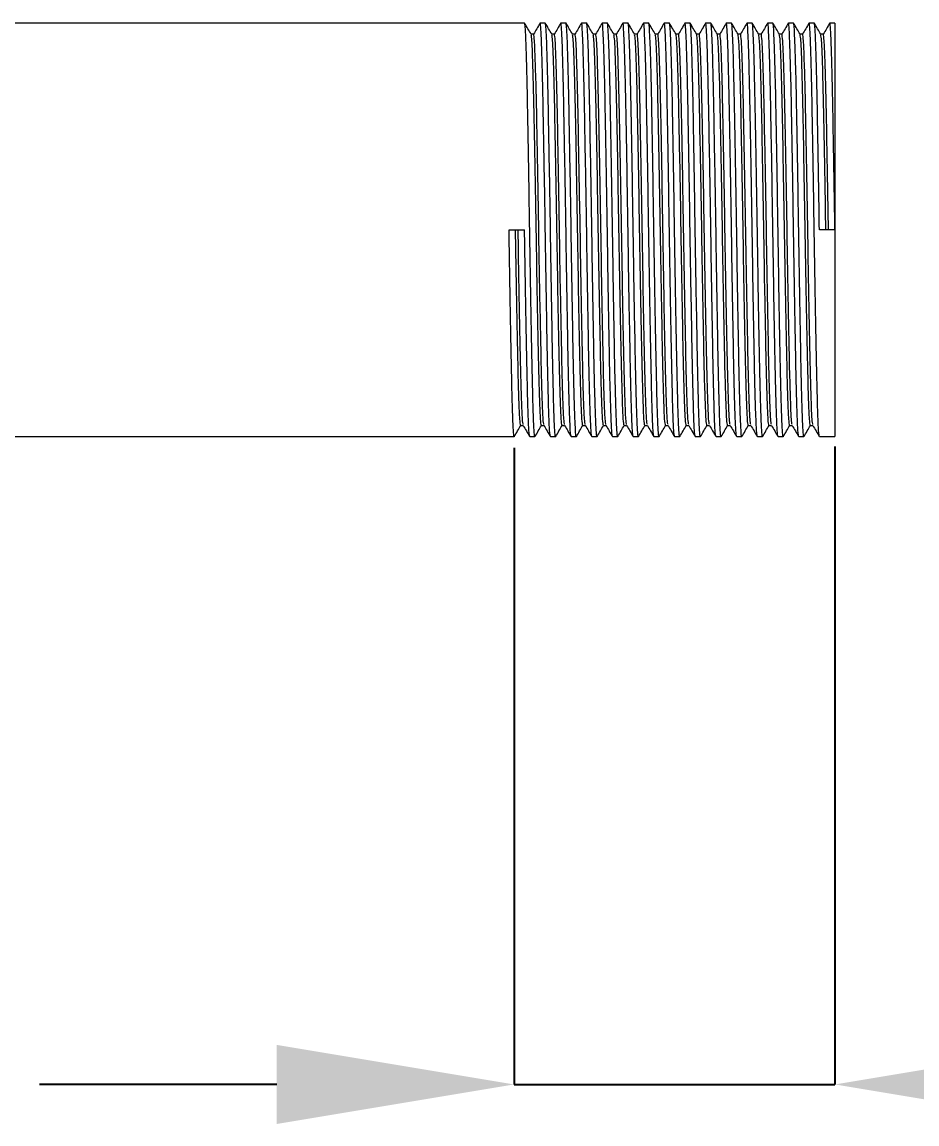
# Model space of a CAD drawing. Header units: millimetres. Extents: x 6878 to 9473, y 4568 to 6402.
# Drawn here: x 9075.4 to 9160.2, y 5552.6 to 5657.1 of the extents above; entities that cross this region are included whole.
import ezdxf

# ---------------------------------------------------------------- set-up
doc = ezdxf.new("R2010")
doc.units = ezdxf.units.MM
doc.header["$LTSCALE"] = 10
doc.styles.add('SLDTEXTSTYLE0', font='TXT', dxfattribs={"width": 0.75})
doc.dimstyles.new('SLDDIMSTYLE16', dxfattribs={"dimscale": 15, "dimtxt": 2.116667, "dimasz": 1.5, "dimexe": 0, "dimexo": 0.0625, "dimgap": 0.529167, "dimtad": 1, "dimdec": 0, "dimrnd": 1e-09, "dimzin": 12, "dimdsep": 46, "dimtxsty": 'SLDTEXTSTYLE0', "dimcen": 0.09, "dimadec": 0, "dimazin": 3, "dimtfac": 1, "dimtdec": 0, "dimtmove": 0, "dimatfit": 0, "dimfxl": 1, "dimfrac": 2, "dimtolj": 1, "dimtzin": 12, "dimarcsym": 0})

# ---------------------------------------------------------------- blocks, each defined once
blk = doc.blocks.new('*D24')
at = {"color": 0, "lineweight": -2, "transparency": 16777216}
for p, q in [((9122.06, 5616.72), (9122.06, 5556.34)), ((9152.47, 5616.85), (9152.47, 5556.34)), ((9099.56, 5556.34), (9077.06, 5556.34)), ((9122.06, 5556.34), (9152.47, 5556.34)), ((9174.97, 5556.34), (9249.07, 5556.34))]:
    blk.add_line(p, q, dxfattribs=at)
at = {"color": 0, "transparency": 16777216}
for points in [[(9099.56, 5560.09), (9099.56, 5552.59), (9122.06, 5556.34)], [(9174.97, 5560.09), (9174.97, 5552.59), (9152.47, 5556.34)]]:
    blk.add_solid(points, dxfattribs=at)
at = {"layer": 'Defpoints', "color": 0, "transparency": 16777216}
for p in [(9152.47, 5617.78), (9122.06, 5617.66), (9122.06, 5556.34)]:
    blk.add_point(p, dxfattribs=at)
at = {"color": 0, "transparency": 16777216, "insert": (9223.27, 5580.15), "char_height": 31.75, "attachment_point": 5, "style": 'SLDTEXTSTYLE0'}
blk.add_mtext('\\A1;30', dxfattribs=at)

msp = doc.modelspace()

# ---------------------------------------------------------------- linework, layer by layer
at = {"lineweight": 0}
for p, q in [((9123.05, 5657.01), (7155.24, 5657.01)), ((9125.02, 5657.01), (9124.53, 5657.01)), ((9126.98, 5657.01), (9126.49, 5657.01)), ((9128.94, 5657.01), (9128.45, 5657.01)), ((9130.9, 5657.01), (9130.41, 5657.01)), ((9132.86, 5657.01), (9132.37, 5657.01)), ((9134.82, 5657.01), (9134.33, 5657.01)), ((9136.78, 5657.01), (9136.29, 5657.01)), ((9138.74, 5657.01), (9138.25, 5657.01)), ((9140.71, 5657.01), (9140.22, 5657.01)), ((9142.67, 5657.01), (9142.18, 5657.01)), ((9144.63, 5657.01), (9144.14, 5657.01)), ((9146.59, 5657.01), (9146.1, 5657.01)), ((9148.55, 5657.01), (9148.06, 5657.01)), ((9150.51, 5657.01), (9150.02, 5657.01)), ((9152.47, 5657.01), (9151.98, 5657.01)), ((9152.47, 5657.01), (9152.47, 5637.4)), ((9123.91, 5655.95), (9123.67, 5655.95)), ((9125.87, 5655.95), (9125.63, 5655.95)), ((9127.83, 5655.95), (9127.59, 5655.95)), ((9129.8, 5655.95), (9129.56, 5655.95)), ((9131.76, 5655.95), (9131.52, 5655.95)), ((9133.72, 5655.95), (9133.48, 5655.95)), ((9135.68, 5655.95), (9135.44, 5655.95)), ((9137.64, 5655.95), (9137.4, 5655.95)), ((9139.6, 5655.95), (9139.36, 5655.95)), ((9141.56, 5655.95), (9141.32, 5655.95)), ((9143.52, 5655.95), (9143.28, 5655.95)), ((9145.49, 5655.95), (9145.25, 5655.95)), ((9147.45, 5655.95), (9147.21, 5655.95)), ((9149.41, 5655.95), (9149.17, 5655.95)), ((9151.37, 5655.95), (9151.13, 5655.95)), ((9121.58, 5637.4), (9123.05, 5637.4)), ((9152.47, 5637.4), (9151, 5637.4)), ((9152.47, 5637.4), (9152.47, 5617.78)), ((9122.69, 5618.84), (9122.93, 5618.84)), ((9124.65, 5618.84), (9124.89, 5618.84)), ((9126.61, 5618.84), (9126.85, 5618.84)), ((9128.57, 5618.84), (9128.81, 5618.84)), ((9130.53, 5618.84), (9130.77, 5618.84)), ((9132.49, 5618.84), (9132.73, 5618.84)), ((9134.45, 5618.84), (9134.69, 5618.84)), ((9136.42, 5618.84), (9136.66, 5618.84)), ((9138.38, 5618.84), (9138.62, 5618.84)), ((9140.34, 5618.84), (9140.58, 5618.84)), ((9142.3, 5618.84), (9142.54, 5618.84)), ((9144.26, 5618.84), (9144.5, 5618.84)), ((9146.22, 5618.84), (9146.46, 5618.84)), ((9148.18, 5618.84), (9148.42, 5618.84)), ((9150.14, 5618.84), (9150.38, 5618.84)), ((7154.26, 5617.78), (9122.07, 5617.78)), ((9123.54, 5617.78), (9124.03, 5617.78)), ((9125.51, 5617.78), (9126, 5617.78)), ((9127.47, 5617.78), (9127.96, 5617.78)), ((9129.43, 5617.78), (9129.92, 5617.78)), ((9131.39, 5617.78), (9131.88, 5617.78)), ((9133.35, 5617.78), (9133.84, 5617.78)), ((9135.31, 5617.78), (9135.8, 5617.78)), ((9137.27, 5617.78), (9137.76, 5617.78)), ((9139.23, 5617.78), (9139.72, 5617.78)), ((9141.2, 5617.78), (9141.69, 5617.78)), ((9143.16, 5617.78), (9143.65, 5617.78)), ((9145.12, 5617.78), (9145.61, 5617.78)), ((9147.08, 5617.78), (9147.57, 5617.78)), ((9149.04, 5617.78), (9149.53, 5617.78)), ((9151, 5617.78), (9152.47, 5617.78))]:
    msp.add_line(p, q, dxfattribs=at)
for points, knots in [([(9124.04, 5617.84), (9124.04, 5617.82), (9124.02, 5617.66), (9123.97, 5618.08), (9123.91, 5619.15), (9123.85, 5620.98), (9123.79, 5623.44), (9123.73, 5626.43), (9123.67, 5629.84), (9123.6, 5633.55), (9123.54, 5637.4), (9123.48, 5641.24), (9123.42, 5644.95), (9123.36, 5648.36), (9123.3, 5651.35), (9123.24, 5653.81), (9123.18, 5655.62), (9123.12, 5656.79), (9123.08, 5656.93), (9123.05, 5657.01)], [0, 0, 0, 0, 0.008947, 0.071198, 0.132561, 0.194668, 0.257017, 0.318484, 0.380399, 0.442797, 0.504473, 0.56615, 0.628547, 0.690462, 0.75193, 0.814279, 0.876385, 0.937748, 1, 1, 1, 1]), ([(9123.68, 5655.94), (9123.57, 5656.11), (9123.37, 5656.47), (9123.17, 5656.82), (9123.06, 5657)], [0, 0, 0, 0, 0.499996, 1, 1, 1, 1]), ([(9124.52, 5657), (9124.41, 5656.82), (9124.21, 5656.47), (9124.01, 5656.12), (9123.91, 5655.95)], [0, 0, 0, 0, 0.503949, 1, 1, 1, 1]), ([(9125.5, 5617.84), (9125.48, 5617.9), (9125.44, 5618.05), (9125.38, 5619.17), (9125.32, 5620.98), (9125.26, 5623.44), (9125.2, 5626.43), (9125.14, 5629.84), (9125.08, 5633.55), (9125.02, 5637.4), (9124.96, 5641.24), (9124.89, 5644.95), (9124.83, 5648.36), (9124.77, 5651.35), (9124.71, 5653.81), (9124.65, 5655.64), (9124.59, 5656.71), (9124.54, 5657.13), (9124.52, 5656.97), (9124.52, 5656.95)], [0, 0, 0, 0, 0.053786, 0.115703, 0.178371, 0.241282, 0.303305, 0.365779, 0.428739, 0.490973, 0.553206, 0.616167, 0.678641, 0.740663, 0.803574, 0.866242, 0.928159, 0.990973, 1, 1, 1, 1]), ([(9126, 5617.84), (9126, 5617.82), (9125.98, 5617.66), (9125.93, 5618.08), (9125.87, 5619.15), (9125.81, 5620.98), (9125.75, 5623.44), (9125.69, 5626.43), (9125.63, 5629.84), (9125.57, 5633.55), (9125.51, 5637.4), (9125.45, 5641.24), (9125.38, 5644.95), (9125.32, 5648.36), (9125.26, 5651.35), (9125.2, 5653.81), (9125.14, 5655.62), (9125.08, 5656.79), (9125.04, 5656.93), (9125.02, 5657.01)], [0, 0, 0, 0, 0.008947, 0.071198, 0.132561, 0.194668, 0.257017, 0.318484, 0.380399, 0.442796, 0.504473, 0.56615, 0.628547, 0.690462, 0.75193, 0.814279, 0.876385, 0.937748, 1, 1, 1, 1]), ([(9125.64, 5655.94), (9125.54, 5656.11), (9125.33, 5656.47), (9125.13, 5656.82), (9125.02, 5657)], [0, 0, 0, 0, 0.499996, 1, 1, 1, 1]), ([(9126.48, 5657), (9126.38, 5656.82), (9126.17, 5656.47), (9125.97, 5656.12), (9125.87, 5655.95)], [0, 0, 0, 0, 0.503949, 1, 1, 1, 1]), ([(9127.47, 5617.78), (9127.45, 5617.86), (9127.4, 5618), (9127.35, 5619.17), (9127.28, 5620.98), (9127.22, 5623.44), (9127.16, 5626.43), (9127.1, 5629.84), (9127.04, 5633.55), (9126.98, 5637.4), (9126.92, 5641.24), (9126.85, 5644.95), (9126.79, 5648.36), (9126.73, 5651.35), (9126.67, 5653.81), (9126.61, 5655.64), (9126.55, 5656.71), (9126.5, 5657.13), (9126.48, 5656.97), (9126.48, 5656.95)], [0, 0, 0, 0, 0.062252, 0.123614, 0.185721, 0.24807, 0.309538, 0.371453, 0.43385, 0.495527, 0.557203, 0.619601, 0.681516, 0.742983, 0.805332, 0.867439, 0.928802, 0.991053, 1, 1, 1, 1]), ([(9127.97, 5617.84), (9127.96, 5617.82), (9127.94, 5617.66), (9127.89, 5618.08), (9127.84, 5619.15), (9127.77, 5620.98), (9127.71, 5623.44), (9127.65, 5626.43), (9127.59, 5629.84), (9127.53, 5633.55), (9127.47, 5637.4), (9127.41, 5641.24), (9127.34, 5644.95), (9127.28, 5648.36), (9127.22, 5651.35), (9127.16, 5653.81), (9127.1, 5655.62), (9127.04, 5656.79), (9127, 5656.93), (9126.98, 5657.01)], [0, 0, 0, 0, 0.008947, 0.071198, 0.132561, 0.194668, 0.257017, 0.318484, 0.380399, 0.442797, 0.504473, 0.56615, 0.628547, 0.690462, 0.75193, 0.814279, 0.876385, 0.937748, 1, 1, 1, 1]), ([(9127.6, 5655.94), (9127.5, 5656.11), (9127.29, 5656.47), (9127.09, 5656.82), (9126.99, 5657)], [0, 0, 0, 0, 0.500044, 1, 1, 1, 1]), ([(9128.44, 5657), (9128.34, 5656.82), (9128.13, 5656.47), (9127.93, 5656.12), (9127.83, 5655.95)], [0, 0, 0, 0, 0.503853, 1, 1, 1, 1]), ([(9129.42, 5617.84), (9129.4, 5617.9), (9129.36, 5618.05), (9129.31, 5619.17), (9129.24, 5620.98), (9129.18, 5623.44), (9129.12, 5626.43), (9129.06, 5629.84), (9129, 5633.55), (9128.94, 5637.4), (9128.88, 5641.24), (9128.81, 5644.95), (9128.75, 5648.36), (9128.69, 5651.35), (9128.63, 5653.81), (9128.57, 5655.64), (9128.51, 5656.71), (9128.47, 5657.13), (9128.44, 5656.97), (9128.44, 5656.95)], [0, 0, 0, 0, 0.053786, 0.115703, 0.178371, 0.241282, 0.303305, 0.365779, 0.428739, 0.490973, 0.553206, 0.616167, 0.678641, 0.740663, 0.803575, 0.866242, 0.928159, 0.990973, 1, 1, 1, 1]), ([(9129.93, 5617.84), (9129.92, 5617.82), (9129.9, 5617.66), (9129.86, 5618.08), (9129.8, 5619.15), (9129.74, 5620.98), (9129.67, 5623.44), (9129.61, 5626.43), (9129.55, 5629.84), (9129.49, 5633.55), (9129.43, 5637.4), (9129.37, 5641.24), (9129.3, 5644.95), (9129.24, 5648.36), (9129.18, 5651.35), (9129.12, 5653.81), (9129.06, 5655.62), (9129, 5656.79), (9128.96, 5656.93), (9128.94, 5657.01)], [0, 0, 0, 0, 0.008947, 0.071198, 0.132561, 0.194668, 0.257017, 0.318484, 0.380399, 0.442796, 0.504473, 0.56615, 0.628547, 0.690462, 0.75193, 0.814279, 0.876385, 0.937748, 1, 1, 1, 1]), ([(9129.56, 5655.94), (9129.46, 5656.11), (9129.25, 5656.47), (9129.05, 5656.82), (9128.95, 5657)], [0, 0, 0, 0, 0.499996, 1, 1, 1, 1]), ([(9130.4, 5657), (9130.3, 5656.82), (9130.09, 5656.47), (9129.89, 5656.12), (9129.79, 5655.95)], [0, 0, 0, 0, 0.503949, 1, 1, 1, 1]), ([(9131.38, 5617.84), (9131.36, 5617.9), (9131.32, 5618.05), (9131.27, 5619.17), (9131.21, 5620.98), (9131.14, 5623.44), (9131.08, 5626.43), (9131.02, 5629.84), (9130.96, 5633.55), (9130.9, 5637.4), (9130.84, 5641.24), (9130.78, 5644.95), (9130.71, 5648.36), (9130.66, 5651.35), (9130.59, 5653.81), (9130.53, 5655.64), (9130.47, 5656.71), (9130.43, 5657.13), (9130.4, 5656.97), (9130.4, 5656.95)], [0, 0, 0, 0, 0.053786, 0.115703, 0.178371, 0.241282, 0.303305, 0.365779, 0.428739, 0.490973, 0.553206, 0.616167, 0.678641, 0.740663, 0.803574, 0.866242, 0.928159, 0.990973, 1, 1, 1, 1]), ([(9131.89, 5617.84), (9131.89, 5617.82), (9131.86, 5617.66), (9131.82, 5618.08), (9131.76, 5619.15), (9131.7, 5620.98), (9131.63, 5623.44), (9131.57, 5626.43), (9131.51, 5629.84), (9131.45, 5633.55), (9131.39, 5637.4), (9131.33, 5641.24), (9131.27, 5644.95), (9131.2, 5648.36), (9131.15, 5651.35), (9131.08, 5653.81), (9131.02, 5655.62), (9130.96, 5656.79), (9130.92, 5656.93), (9130.9, 5657.01)], [0, 0, 0, 0, 0.008947, 0.071198, 0.132561, 0.194668, 0.257017, 0.318484, 0.380399, 0.442797, 0.504473, 0.56615, 0.628547, 0.690462, 0.75193, 0.814279, 0.876386, 0.937748, 1, 1, 1, 1]), ([(9131.52, 5655.94), (9131.42, 5656.11), (9131.21, 5656.47), (9131.01, 5656.82), (9130.91, 5657)], [0, 0, 0, 0, 0.499948, 1, 1, 1, 1]), ([(9132.36, 5657), (9132.26, 5656.82), (9132.06, 5656.47), (9131.85, 5656.12), (9131.75, 5655.95)], [0, 0, 0, 0, 0.503901, 1, 1, 1, 1]), ([(9133.34, 5617.84), (9133.32, 5617.9), (9133.29, 5618.05), (9133.23, 5619.17), (9133.17, 5620.98), (9133.1, 5623.44), (9133.05, 5626.43), (9132.98, 5629.84), (9132.92, 5633.55), (9132.86, 5637.4), (9132.8, 5641.24), (9132.74, 5644.95), (9132.68, 5648.36), (9132.62, 5651.35), (9132.55, 5653.81), (9132.49, 5655.64), (9132.43, 5656.71), (9132.39, 5657.13), (9132.36, 5656.97), (9132.36, 5656.95)], [0, 0, 0, 0, 0.053786, 0.115703, 0.178371, 0.241282, 0.303305, 0.365779, 0.428739, 0.490973, 0.553206, 0.616167, 0.678641, 0.740663, 0.803575, 0.866242, 0.928159, 0.990973, 1, 1, 1, 1]), ([(9133.85, 5617.84), (9133.85, 5617.82), (9133.82, 5617.66), (9133.78, 5618.08), (9133.72, 5619.15), (9133.66, 5620.98), (9133.59, 5623.44), (9133.54, 5626.43), (9133.47, 5629.84), (9133.41, 5633.55), (9133.35, 5637.4), (9133.29, 5641.24), (9133.23, 5644.95), (9133.17, 5648.36), (9133.11, 5651.35), (9133.04, 5653.81), (9132.98, 5655.62), (9132.92, 5656.79), (9132.88, 5656.93), (9132.86, 5657.01)], [0, 0, 0, 0, 0.008947, 0.071198, 0.132561, 0.194668, 0.257017, 0.318484, 0.380399, 0.442797, 0.504473, 0.56615, 0.628547, 0.690462, 0.75193, 0.814279, 0.876385, 0.937748, 1, 1, 1, 1]), ([(9133.48, 5655.94), (9133.38, 5656.11), (9133.18, 5656.47), (9132.97, 5656.82), (9132.87, 5657)], [0, 0, 0, 0, 0.499996, 1, 1, 1, 1]), ([(9134.32, 5657), (9134.22, 5656.82), (9134.02, 5656.47), (9133.81, 5656.12), (9133.71, 5655.95)], [0, 0, 0, 0, 0.503853, 1, 1, 1, 1]), ([(9135.31, 5617.78), (9135.29, 5617.86), (9135.25, 5618), (9135.19, 5619.17), (9135.13, 5620.98), (9135.07, 5623.44), (9135.01, 5626.43), (9134.95, 5629.84), (9134.88, 5633.55), (9134.82, 5637.4), (9134.76, 5641.24), (9134.7, 5644.95), (9134.64, 5648.36), (9134.58, 5651.35), (9134.52, 5653.81), (9134.45, 5655.64), (9134.39, 5656.71), (9134.35, 5657.13), (9134.33, 5656.97), (9134.32, 5656.95)], [0, 0, 0, 0, 0.062252, 0.123615, 0.185721, 0.24807, 0.309538, 0.371453, 0.43385, 0.495527, 0.557203, 0.619601, 0.681516, 0.742983, 0.805332, 0.867439, 0.928802, 0.991053, 1, 1, 1, 1]), ([(9135.81, 5617.84), (9135.81, 5617.82), (9135.78, 5617.66), (9135.74, 5618.08), (9135.68, 5619.15), (9135.62, 5620.98), (9135.56, 5623.44), (9135.5, 5626.43), (9135.44, 5629.84), (9135.37, 5633.55), (9135.31, 5637.4), (9135.25, 5641.24), (9135.19, 5644.95), (9135.13, 5648.36), (9135.07, 5651.35), (9135.01, 5653.81), (9134.94, 5655.62), (9134.88, 5656.79), (9134.84, 5656.93), (9134.82, 5657.01)], [0, 0, 0, 0, 0.008947, 0.071198, 0.132561, 0.194668, 0.257017, 0.318484, 0.380399, 0.442796, 0.504473, 0.56615, 0.628547, 0.690462, 0.75193, 0.814279, 0.876385, 0.937748, 1, 1, 1, 1]), ([(9135.44, 5655.94), (9135.34, 5656.11), (9135.14, 5656.47), (9134.93, 5656.82), (9134.83, 5657)], [0, 0, 0, 0, 0.499996, 1, 1, 1, 1]), ([(9136.28, 5657), (9136.18, 5656.82), (9135.98, 5656.47), (9135.78, 5656.12), (9135.68, 5655.95)], [0, 0, 0, 0, 0.503949, 1, 1, 1, 1]), ([(9137.26, 5617.84), (9137.25, 5617.9), (9137.21, 5618.05), (9137.15, 5619.17), (9137.09, 5620.98), (9137.03, 5623.44), (9136.97, 5626.43), (9136.91, 5629.84), (9136.84, 5633.55), (9136.78, 5637.4), (9136.72, 5641.24), (9136.66, 5644.95), (9136.6, 5648.36), (9136.54, 5651.35), (9136.48, 5653.81), (9136.41, 5655.64), (9136.36, 5656.71), (9136.31, 5657.13), (9136.29, 5656.97), (9136.28, 5656.95)], [0, 0, 0, 0, 0.053786, 0.115703, 0.178371, 0.241282, 0.303305, 0.365779, 0.428739, 0.490973, 0.553206, 0.616167, 0.678641, 0.740663, 0.803575, 0.866242, 0.928159, 0.990973, 1, 1, 1, 1]), ([(9137.77, 5617.84), (9137.77, 5617.82), (9137.75, 5617.66), (9137.7, 5618.08), (9137.64, 5619.15), (9137.58, 5620.98), (9137.52, 5623.44), (9137.46, 5626.43), (9137.4, 5629.84), (9137.33, 5633.55), (9137.27, 5637.4), (9137.21, 5641.24), (9137.15, 5644.95), (9137.09, 5648.36), (9137.03, 5651.35), (9136.97, 5653.81), (9136.9, 5655.62), (9136.85, 5656.79), (9136.8, 5656.93), (9136.78, 5657.01)], [0, 0, 0, 0, 0.008947, 0.071198, 0.132561, 0.194668, 0.257017, 0.318484, 0.380399, 0.442797, 0.504473, 0.56615, 0.628547, 0.690462, 0.75193, 0.814278, 0.876385, 0.937748, 1, 1, 1, 1]), ([(9137.41, 5655.94), (9137.3, 5656.11), (9137.1, 5656.47), (9136.89, 5656.82), (9136.79, 5657)], [0, 0, 0, 0, 0.500044, 1, 1, 1, 1]), ([(9138.25, 5657), (9138.14, 5656.82), (9137.94, 5656.47), (9137.74, 5656.12), (9137.64, 5655.95)], [0, 0, 0, 0, 0.503901, 1, 1, 1, 1]), ([(9139.23, 5617.84), (9139.21, 5617.9), (9139.17, 5618.05), (9139.11, 5619.17), (9139.05, 5620.98), (9138.99, 5623.44), (9138.93, 5626.43), (9138.87, 5629.84), (9138.8, 5633.55), (9138.74, 5637.4), (9138.68, 5641.24), (9138.62, 5644.95), (9138.56, 5648.36), (9138.5, 5651.35), (9138.44, 5653.81), (9138.38, 5655.64), (9138.32, 5656.71), (9138.27, 5657.13), (9138.25, 5656.97), (9138.25, 5656.95)], [0, 0, 0, 0, 0.053786, 0.115703, 0.178371, 0.241282, 0.303305, 0.365779, 0.428739, 0.490973, 0.553206, 0.616167, 0.678641, 0.740663, 0.803575, 0.866242, 0.928159, 0.990973, 1, 1, 1, 1]), ([(9139.73, 5617.84), (9139.73, 5617.82), (9139.71, 5617.66), (9139.66, 5618.08), (9139.6, 5619.15), (9139.54, 5620.98), (9139.48, 5623.44), (9139.42, 5626.43), (9139.36, 5629.84), (9139.29, 5633.55), (9139.23, 5637.4), (9139.17, 5641.24), (9139.11, 5644.95), (9139.05, 5648.36), (9138.99, 5651.35), (9138.93, 5653.81), (9138.87, 5655.62), (9138.81, 5656.79), (9138.77, 5656.93), (9138.74, 5657.01)], [0, 0, 0, 0, 0.008947, 0.071198, 0.132561, 0.194668, 0.257017, 0.318484, 0.380399, 0.442797, 0.504473, 0.56615, 0.628547, 0.690462, 0.75193, 0.814279, 0.876385, 0.937748, 1, 1, 1, 1]), ([(9139.37, 5655.94), (9139.26, 5656.11), (9139.06, 5656.47), (9138.86, 5656.82), (9138.75, 5657)], [0, 0, 0, 0, 0.499996, 1, 1, 1, 1]), ([(9140.21, 5657), (9140.1, 5656.82), (9139.9, 5656.47), (9139.7, 5656.12), (9139.6, 5655.95)], [0, 0, 0, 0, 0.503949, 1, 1, 1, 1]), ([(9141.19, 5617.84), (9141.17, 5617.9), (9141.13, 5618.05), (9141.07, 5619.17), (9141.01, 5620.98), (9140.95, 5623.44), (9140.89, 5626.43), (9140.83, 5629.84), (9140.77, 5633.55), (9140.71, 5637.4), (9140.65, 5641.24), (9140.58, 5644.95), (9140.52, 5648.36), (9140.46, 5651.35), (9140.4, 5653.81), (9140.34, 5655.64), (9140.28, 5656.71), (9140.23, 5657.13), (9140.21, 5656.97), (9140.21, 5656.95)], [0, 0, 0, 0, 0.053786, 0.115703, 0.178371, 0.241282, 0.303305, 0.365779, 0.428739, 0.490973, 0.553206, 0.616167, 0.678641, 0.740663, 0.803574, 0.866242, 0.928159, 0.990973, 1, 1, 1, 1]), ([(9141.7, 5617.84), (9141.69, 5617.82), (9141.67, 5617.66), (9141.62, 5618.08), (9141.56, 5619.15), (9141.5, 5620.98), (9141.44, 5623.44), (9141.38, 5626.43), (9141.32, 5629.84), (9141.26, 5633.55), (9141.2, 5637.4), (9141.14, 5641.24), (9141.07, 5644.95), (9141.01, 5648.36), (9140.95, 5651.35), (9140.89, 5653.81), (9140.83, 5655.62), (9140.77, 5656.79), (9140.73, 5656.93), (9140.71, 5657.01)], [0, 0, 0, 0, 0.008947, 0.071198, 0.132561, 0.194668, 0.257017, 0.318484, 0.380399, 0.442796, 0.504473, 0.56615, 0.628547, 0.690462, 0.75193, 0.814279, 0.876386, 0.937748, 1, 1, 1, 1]), ([(9141.33, 5655.94), (9141.23, 5656.11), (9141.02, 5656.47), (9140.82, 5656.82), (9140.71, 5657)], [0, 0, 0, 0, 0.499996, 1, 1, 1, 1]), ([(9142.17, 5657), (9142.07, 5656.82), (9141.86, 5656.47), (9141.66, 5656.12), (9141.56, 5655.95)], [0, 0, 0, 0, 0.503949, 1, 1, 1, 1]), ([(9143.15, 5617.84), (9143.13, 5617.9), (9143.09, 5618.05), (9143.04, 5619.17), (9142.97, 5620.98), (9142.91, 5623.44), (9142.85, 5626.43), (9142.79, 5629.84), (9142.73, 5633.55), (9142.67, 5637.4), (9142.61, 5641.24), (9142.54, 5644.95), (9142.48, 5648.36), (9142.42, 5651.35), (9142.36, 5653.81), (9142.3, 5655.64), (9142.24, 5656.71), (9142.19, 5657.13), (9142.17, 5656.97), (9142.17, 5656.95)], [0, 0, 0, 0, 0.053786, 0.115703, 0.178371, 0.241282, 0.303305, 0.365779, 0.428739, 0.490973, 0.553206, 0.616167, 0.678641, 0.740663, 0.803575, 0.866242, 0.928159, 0.990973, 1, 1, 1, 1]), ([(9143.66, 5617.84), (9143.65, 5617.82), (9143.63, 5617.66), (9143.58, 5618.08), (9143.53, 5619.15), (9143.46, 5620.98), (9143.4, 5623.44), (9143.34, 5626.43), (9143.28, 5629.84), (9143.22, 5633.55), (9143.16, 5637.4), (9143.1, 5641.24), (9143.03, 5644.95), (9142.97, 5648.36), (9142.91, 5651.35), (9142.85, 5653.81), (9142.79, 5655.62), (9142.73, 5656.79), (9142.69, 5656.93), (9142.67, 5657.01)], [0, 0, 0, 0, 0.008947, 0.071198, 0.132561, 0.194668, 0.257017, 0.318484, 0.380399, 0.442797, 0.504473, 0.56615, 0.628547, 0.690462, 0.75193, 0.814279, 0.876385, 0.937748, 1, 1, 1, 1]), ([(9143.29, 5655.94), (9143.19, 5656.11), (9142.98, 5656.47), (9142.78, 5656.82), (9142.68, 5657)], [0, 0, 0, 0, 0.500044, 1, 1, 1, 1]), ([(9144.13, 5657), (9144.03, 5656.82), (9143.82, 5656.47), (9143.62, 5656.12), (9143.52, 5655.95)], [0, 0, 0, 0, 0.503853, 1, 1, 1, 1]), ([(9145.12, 5617.78), (9145.1, 5617.86), (9145.06, 5618), (9145, 5619.17), (9144.93, 5620.98), (9144.87, 5623.44), (9144.81, 5626.43), (9144.75, 5629.84), (9144.69, 5633.55), (9144.63, 5637.4), (9144.57, 5641.24), (9144.5, 5644.95), (9144.44, 5648.36), (9144.38, 5651.35), (9144.32, 5653.81), (9144.26, 5655.64), (9144.2, 5656.71), (9144.16, 5657.13), (9144.13, 5656.97), (9144.13, 5656.95)], [0, 0, 0, 0, 0.062252, 0.123615, 0.185721, 0.24807, 0.309538, 0.371453, 0.43385, 0.495527, 0.557203, 0.619601, 0.681516, 0.742983, 0.805332, 0.867439, 0.928802, 0.991053, 1, 1, 1, 1]), ([(9145.62, 5617.84), (9145.61, 5617.82), (9145.59, 5617.66), (9145.55, 5618.08), (9145.49, 5619.15), (9145.43, 5620.98), (9145.36, 5623.44), (9145.3, 5626.43), (9145.24, 5629.84), (9145.18, 5633.55), (9145.12, 5637.4), (9145.06, 5641.24), (9144.99, 5644.95), (9144.93, 5648.36), (9144.87, 5651.35), (9144.81, 5653.81), (9144.75, 5655.62), (9144.69, 5656.79), (9144.65, 5656.93), (9144.63, 5657.01)], [0, 0, 0, 0, 0.008947, 0.071198, 0.132561, 0.194668, 0.257017, 0.318484, 0.380399, 0.442796, 0.504473, 0.56615, 0.628547, 0.690462, 0.75193, 0.814279, 0.876385, 0.937748, 1, 1, 1, 1]), ([(9145.25, 5655.94), (9145.15, 5656.11), (9144.94, 5656.47), (9144.74, 5656.82), (9144.64, 5657)], [0, 0, 0, 0, 0.499996, 1, 1, 1, 1]), ([(9146.09, 5657), (9145.99, 5656.82), (9145.78, 5656.47), (9145.58, 5656.12), (9145.48, 5655.95)], [0, 0, 0, 0, 0.503949, 1, 1, 1, 1]), ([(9147.07, 5617.84), (9147.05, 5617.9), (9147.01, 5618.05), (9146.96, 5619.17), (9146.9, 5620.98), (9146.83, 5623.44), (9146.77, 5626.43), (9146.71, 5629.84), (9146.65, 5633.55), (9146.59, 5637.4), (9146.53, 5641.24), (9146.47, 5644.95), (9146.4, 5648.36), (9146.35, 5651.35), (9146.28, 5653.81), (9146.22, 5655.64), (9146.16, 5656.71), (9146.12, 5657.13), (9146.09, 5656.97), (9146.09, 5656.95)], [0, 0, 0, 0, 0.053786, 0.115703, 0.178371, 0.241282, 0.303305, 0.365779, 0.428739, 0.490973, 0.553206, 0.616167, 0.678641, 0.740663, 0.803575, 0.866242, 0.928159, 0.990973, 1, 1, 1, 1]), ([(9147.58, 5617.84), (9147.58, 5617.82), (9147.55, 5617.66), (9147.51, 5618.08), (9147.45, 5619.15), (9147.39, 5620.98), (9147.32, 5623.44), (9147.26, 5626.43), (9147.2, 5629.84), (9147.14, 5633.55), (9147.08, 5637.4), (9147.02, 5641.24), (9146.96, 5644.95), (9146.9, 5648.36), (9146.84, 5651.35), (9146.77, 5653.81), (9146.71, 5655.62), (9146.65, 5656.79), (9146.61, 5656.93), (9146.59, 5657.01)], [0, 0, 0, 0, 0.008947, 0.071198, 0.132561, 0.194668, 0.257017, 0.318484, 0.380399, 0.442797, 0.504473, 0.56615, 0.628547, 0.690462, 0.75193, 0.814278, 0.876385, 0.937748, 1, 1, 1, 1]), ([(9147.21, 5655.94), (9147.11, 5656.11), (9146.91, 5656.47), (9146.7, 5656.82), (9146.6, 5657)], [0, 0, 0, 0, 0.499948, 1, 1, 1, 1]), ([(9148.05, 5657), (9147.95, 5656.82), (9147.75, 5656.47), (9147.54, 5656.12), (9147.44, 5655.95)], [0, 0, 0, 0, 0.503901, 1, 1, 1, 1]), ([(9149.03, 5617.84), (9149.01, 5617.9), (9148.98, 5618.05), (9148.92, 5619.17), (9148.86, 5620.98), (9148.79, 5623.44), (9148.74, 5626.43), (9148.67, 5629.84), (9148.61, 5633.55), (9148.55, 5637.4), (9148.49, 5641.24), (9148.43, 5644.95), (9148.37, 5648.36), (9148.31, 5651.35), (9148.24, 5653.81), (9148.18, 5655.64), (9148.12, 5656.71), (9148.08, 5657.13), (9148.05, 5656.97), (9148.05, 5656.95)], [0, 0, 0, 0, 0.053786, 0.115703, 0.178371, 0.241282, 0.303305, 0.365779, 0.428739, 0.490973, 0.553206, 0.616167, 0.678641, 0.740663, 0.803575, 0.866242, 0.928159, 0.990973, 1, 1, 1, 1]), ([(9149.54, 5617.84), (9149.54, 5617.82), (9149.51, 5617.66), (9149.47, 5618.08), (9149.41, 5619.15), (9149.35, 5620.98), (9149.28, 5623.44), (9149.23, 5626.43), (9149.16, 5629.84), (9149.1, 5633.55), (9149.04, 5637.4), (9148.98, 5641.24), (9148.92, 5644.95), (9148.86, 5648.36), (9148.8, 5651.35), (9148.73, 5653.81), (9148.67, 5655.62), (9148.61, 5656.79), (9148.57, 5656.93), (9148.55, 5657.01)], [0, 0, 0, 0, 0.008947, 0.071198, 0.132561, 0.194668, 0.257017, 0.318484, 0.380399, 0.442797, 0.504473, 0.56615, 0.628547, 0.690462, 0.75193, 0.814279, 0.876385, 0.937748, 1, 1, 1, 1]), ([(9149.17, 5655.94), (9149.07, 5656.11), (9148.87, 5656.47), (9148.66, 5656.82), (9148.56, 5657)], [0, 0, 0, 0, 0.499996, 1, 1, 1, 1]), ([(9150.01, 5657), (9149.91, 5656.82), (9149.71, 5656.47), (9149.5, 5656.12), (9149.4, 5655.95)], [0, 0, 0, 0, 0.503949, 1, 1, 1, 1]), ([(9150.99, 5617.84), (9150.98, 5617.9), (9150.94, 5618.05), (9150.88, 5619.17), (9150.82, 5620.98), (9150.76, 5623.44), (9150.7, 5626.43), (9150.63, 5629.84), (9150.57, 5633.55), (9150.51, 5637.4), (9150.45, 5641.24), (9150.39, 5644.95), (9150.33, 5648.36), (9150.27, 5651.35), (9150.21, 5653.81), (9150.14, 5655.64), (9150.08, 5656.71), (9150.04, 5657.13), (9150.02, 5656.97), (9150.01, 5656.95)], [0, 0, 0, 0, 0.053786, 0.115703, 0.178371, 0.241282, 0.303305, 0.365779, 0.428739, 0.490973, 0.553206, 0.616167, 0.678641, 0.740663, 0.803574, 0.866242, 0.928159, 0.990973, 1, 1, 1, 1]), ([(9151, 5637.4), (9150.98, 5638.67), (9150.94, 5641.24), (9150.88, 5644.95), (9150.82, 5648.36), (9150.76, 5651.35), (9150.7, 5653.81), (9150.63, 5655.62), (9150.57, 5656.79), (9150.53, 5656.93), (9150.51, 5657.01)], [0, 0, 0, 0, 0.124467, 0.250388, 0.375336, 0.499381, 0.625204, 0.750539, 0.874373, 1, 1, 1, 1]), ([(9151.13, 5655.94), (9151.03, 5656.11), (9150.83, 5656.47), (9150.62, 5656.82), (9150.52, 5657)], [0, 0, 0, 0, 0.499996, 1, 1, 1, 1]), ([(9151.97, 5657), (9151.87, 5656.82), (9151.67, 5656.47), (9151.47, 5656.12), (9151.37, 5655.95)], [0, 0, 0, 0, 0.503949, 1, 1, 1, 1]), ([(9152.47, 5637.4), (9152.45, 5638.67), (9152.41, 5641.24), (9152.35, 5644.95), (9152.29, 5648.36), (9152.23, 5651.35), (9152.17, 5653.81), (9152.1, 5655.64), (9152.05, 5656.71), (9152, 5657.13), (9151.98, 5656.97), (9151.97, 5656.95)], [0, 0, 0, 0, 0.12226, 0.245947, 0.368679, 0.490525, 0.614116, 0.737229, 0.858866, 0.982265, 1, 1, 1, 1]), ([(9124.65, 5618.84), (9124.62, 5618.97), (9124.57, 5619.21), (9124.49, 5621.16), (9124.4, 5624.12), (9124.32, 5628.02), (9124.24, 5632.53), (9124.16, 5637.4), (9124.08, 5642.26), (9123.99, 5646.77), (9123.91, 5650.67), (9123.83, 5653.62), (9123.75, 5655.52), (9123.7, 5655.76), (9123.68, 5655.88)], [0, 0, 0, 0, 0.084329, 0.167991, 0.252669, 0.336169, 0.42073, 0.504714, 0.588698, 0.673259, 0.756759, 0.841436, 0.925098, 1, 1, 1, 1]), ([(9124.88, 5618.92), (9124.86, 5619.03), (9124.81, 5619.27), (9124.73, 5621.17), (9124.65, 5624.12), (9124.57, 5628.02), (9124.48, 5632.53), (9124.4, 5637.4), (9124.32, 5642.26), (9124.24, 5646.77), (9124.16, 5650.67), (9124.07, 5653.63), (9123.99, 5655.58), (9123.94, 5655.82), (9123.91, 5655.95)], [0, 0, 0, 0, 0.074902, 0.158564, 0.243241, 0.326741, 0.411302, 0.495286, 0.57927, 0.663831, 0.747331, 0.832009, 0.915671, 1, 1, 1, 1]), ([(9126.61, 5618.84), (9126.58, 5618.97), (9126.53, 5619.21), (9126.45, 5621.16), (9126.36, 5624.12), (9126.28, 5628.02), (9126.2, 5632.53), (9126.12, 5637.4), (9126.04, 5642.26), (9125.95, 5646.77), (9125.88, 5650.67), (9125.79, 5653.62), (9125.71, 5655.52), (9125.66, 5655.76), (9125.64, 5655.88)], [0, 0, 0, 0, 0.084329, 0.167991, 0.252669, 0.336169, 0.42073, 0.504714, 0.588698, 0.673259, 0.756759, 0.841436, 0.925098, 1, 1, 1, 1]), ([(9126.84, 5618.92), (9126.82, 5619.03), (9126.77, 5619.27), (9126.69, 5621.17), (9126.61, 5624.12), (9126.53, 5628.02), (9126.44, 5632.53), (9126.36, 5637.4), (9126.28, 5642.26), (9126.2, 5646.77), (9126.12, 5650.67), (9126.04, 5653.63), (9125.96, 5655.58), (9125.9, 5655.82), (9125.87, 5655.95)], [0, 0, 0, 0, 0.074902, 0.158564, 0.243241, 0.326741, 0.411302, 0.495286, 0.57927, 0.663831, 0.747332, 0.832009, 0.915671, 1, 1, 1, 1]), ([(9128.57, 5618.84), (9128.54, 5618.97), (9128.49, 5619.21), (9128.41, 5621.16), (9128.32, 5624.12), (9128.24, 5628.02), (9128.16, 5632.53), (9128.08, 5637.4), (9128, 5642.26), (9127.92, 5646.77), (9127.84, 5650.67), (9127.75, 5653.62), (9127.68, 5655.52), (9127.62, 5655.76), (9127.6, 5655.88)], [0, 0, 0, 0, 0.084329, 0.167991, 0.252668, 0.336169, 0.42073, 0.504714, 0.588698, 0.673259, 0.756759, 0.841436, 0.925098, 1, 1, 1, 1]), ([(9128.81, 5618.92), (9128.78, 5619.03), (9128.73, 5619.27), (9128.65, 5621.17), (9128.57, 5624.12), (9128.49, 5628.02), (9128.41, 5632.53), (9128.33, 5637.4), (9128.24, 5642.26), (9128.16, 5646.77), (9128.08, 5650.67), (9128, 5653.63), (9127.92, 5655.58), (9127.86, 5655.82), (9127.83, 5655.95)], [0, 0, 0, 0, 0.0749017, 0.1585636, 0.243241, 0.3267414, 0.4113024, 0.4952862, 0.5792701, 0.663831, 0.7473314, 0.8320088, 0.9156707, 1, 1, 1, 1]), ([(9130.53, 5618.84), (9130.5, 5618.97), (9130.45, 5619.21), (9130.37, 5621.16), (9130.28, 5624.12), (9130.21, 5628.02), (9130.12, 5632.53), (9130.04, 5637.4), (9129.96, 5642.26), (9129.88, 5646.77), (9129.8, 5650.67), (9129.71, 5653.62), (9129.64, 5655.52), (9129.58, 5655.76), (9129.56, 5655.88)], [0, 0, 0, 0, 0.084329, 0.167991, 0.252669, 0.336169, 0.42073, 0.504714, 0.588698, 0.673259, 0.756759, 0.841436, 0.925098, 1, 1, 1, 1]), ([(9130.77, 5618.92), (9130.74, 5619.03), (9130.69, 5619.27), (9130.61, 5621.17), (9130.53, 5624.12), (9130.45, 5628.02), (9130.37, 5632.53), (9130.29, 5637.4), (9130.21, 5642.26), (9130.12, 5646.77), (9130.04, 5650.67), (9129.96, 5653.63), (9129.88, 5655.58), (9129.82, 5655.82), (9129.8, 5655.95)], [0, 0, 0, 0, 0.074902, 0.158564, 0.243241, 0.326741, 0.411302, 0.495286, 0.57927, 0.663831, 0.747332, 0.832009, 0.915671, 1, 1, 1, 1]), ([(9132.49, 5618.84), (9132.47, 5618.97), (9132.41, 5619.21), (9132.33, 5621.16), (9132.25, 5624.12), (9132.17, 5628.02), (9132.08, 5632.53), (9132, 5637.4), (9131.92, 5642.26), (9131.84, 5646.77), (9131.76, 5650.67), (9131.67, 5653.62), (9131.6, 5655.52), (9131.55, 5655.76), (9131.52, 5655.88)], [0, 0, 0, 0, 0.0843292, 0.1679912, 0.2526685, 0.3361689, 0.4207299, 0.5047137, 0.5886976, 0.6732586, 0.756759, 0.8414363, 0.9250983, 1, 1, 1, 1]), ([(9132.73, 5618.92), (9132.7, 5619.03), (9132.65, 5619.27), (9132.58, 5621.17), (9132.49, 5624.12), (9132.41, 5628.02), (9132.33, 5632.53), (9132.25, 5637.4), (9132.17, 5642.26), (9132.08, 5646.77), (9132, 5650.67), (9131.92, 5653.63), (9131.84, 5655.58), (9131.78, 5655.82), (9131.76, 5655.95)], [0, 0, 0, 0, 0.074902, 0.158564, 0.243241, 0.326741, 0.411302, 0.495286, 0.57927, 0.663831, 0.747332, 0.832009, 0.915671, 1, 1, 1, 1]), ([(9134.45, 5618.84), (9134.43, 5618.97), (9134.37, 5619.21), (9134.29, 5621.16), (9134.21, 5624.12), (9134.13, 5628.02), (9134.04, 5632.53), (9133.96, 5637.4), (9133.88, 5642.26), (9133.8, 5646.77), (9133.72, 5650.67), (9133.64, 5653.62), (9133.56, 5655.52), (9133.51, 5655.76), (9133.48, 5655.88)], [0, 0, 0, 0, 0.084329, 0.167991, 0.252669, 0.336169, 0.42073, 0.504714, 0.588698, 0.673259, 0.756759, 0.841436, 0.925098, 1, 1, 1, 1]), ([(9134.69, 5618.92), (9134.67, 5619.03), (9134.61, 5619.27), (9134.54, 5621.17), (9134.45, 5624.12), (9134.37, 5628.02), (9134.29, 5632.53), (9134.21, 5637.4), (9134.13, 5642.26), (9134.04, 5646.77), (9133.97, 5650.67), (9133.88, 5653.63), (9133.8, 5655.58), (9133.75, 5655.82), (9133.72, 5655.95)], [0, 0, 0, 0, 0.074902, 0.158564, 0.243241, 0.326741, 0.411302, 0.495286, 0.57927, 0.663831, 0.747331, 0.832009, 0.915671, 1, 1, 1, 1]), ([(9136.42, 5618.84), (9136.39, 5618.97), (9136.33, 5619.21), (9136.25, 5621.16), (9136.17, 5624.12), (9136.09, 5628.02), (9136.01, 5632.53), (9135.92, 5637.4), (9135.84, 5642.26), (9135.76, 5646.77), (9135.68, 5650.67), (9135.6, 5653.62), (9135.52, 5655.52), (9135.47, 5655.76), (9135.44, 5655.88)], [0, 0, 0, 0, 0.084329, 0.167991, 0.252669, 0.336169, 0.42073, 0.504714, 0.588698, 0.673259, 0.756759, 0.841436, 0.925098, 1, 1, 1, 1]), ([(9136.65, 5618.92), (9136.63, 5619.03), (9136.57, 5619.27), (9136.5, 5621.17), (9136.41, 5624.12), (9136.33, 5628.02), (9136.25, 5632.53), (9136.17, 5637.4), (9136.09, 5642.26), (9136.01, 5646.77), (9135.93, 5650.67), (9135.84, 5653.63), (9135.76, 5655.58), (9135.71, 5655.82), (9135.68, 5655.95)], [0, 0, 0, 0, 0.074902, 0.158564, 0.243241, 0.326741, 0.411302, 0.495286, 0.57927, 0.663831, 0.747332, 0.832009, 0.915671, 1, 1, 1, 1]), ([(9138.38, 5618.84), (9138.35, 5618.97), (9138.29, 5619.21), (9138.21, 5621.16), (9138.13, 5624.12), (9138.05, 5628.02), (9137.97, 5632.53), (9137.89, 5637.4), (9137.81, 5642.26), (9137.72, 5646.77), (9137.64, 5650.67), (9137.56, 5653.62), (9137.48, 5655.52), (9137.43, 5655.76), (9137.41, 5655.88)], [0, 0, 0, 0, 0.084329, 0.167991, 0.252668, 0.336169, 0.42073, 0.504714, 0.588698, 0.673259, 0.756759, 0.841436, 0.925098, 1, 1, 1, 1]), ([(9138.61, 5618.92), (9138.59, 5619.03), (9138.54, 5619.27), (9138.46, 5621.17), (9138.37, 5624.12), (9138.3, 5628.02), (9138.21, 5632.53), (9138.13, 5637.4), (9138.05, 5642.26), (9137.97, 5646.77), (9137.89, 5650.67), (9137.8, 5653.63), (9137.72, 5655.58), (9137.67, 5655.82), (9137.64, 5655.95)], [0, 0, 0, 0, 0.074902, 0.158564, 0.243241, 0.326741, 0.411302, 0.495286, 0.57927, 0.663831, 0.747331, 0.832009, 0.915671, 1, 1, 1, 1]), ([(9140.34, 5618.84), (9140.31, 5618.97), (9140.26, 5619.21), (9140.18, 5621.16), (9140.09, 5624.12), (9140.01, 5628.02), (9139.93, 5632.53), (9139.85, 5637.4), (9139.77, 5642.26), (9139.68, 5646.77), (9139.6, 5650.67), (9139.52, 5653.62), (9139.44, 5655.52), (9139.39, 5655.76), (9139.37, 5655.88)], [0, 0, 0, 0, 0.0843292, 0.1679912, 0.2526686, 0.336169, 0.4207299, 0.5047137, 0.5886976, 0.6732586, 0.756759, 0.8414364, 0.9250983, 1, 1, 1, 1]), ([(9140.57, 5618.92), (9140.55, 5619.03), (9140.5, 5619.27), (9140.42, 5621.17), (9140.34, 5624.12), (9140.26, 5628.02), (9140.17, 5632.53), (9140.09, 5637.4), (9140.01, 5642.26), (9139.93, 5646.77), (9139.85, 5650.67), (9139.76, 5653.63), (9139.68, 5655.58), (9139.63, 5655.82), (9139.6, 5655.95)], [0, 0, 0, 0, 0.074902, 0.158564, 0.243241, 0.326741, 0.411302, 0.495286, 0.57927, 0.663831, 0.747332, 0.832009, 0.915671, 1, 1, 1, 1]), ([(9142.3, 5618.84), (9142.27, 5618.97), (9142.22, 5619.21), (9142.14, 5621.16), (9142.05, 5624.12), (9141.97, 5628.02), (9141.89, 5632.53), (9141.81, 5637.4), (9141.73, 5642.26), (9141.64, 5646.77), (9141.57, 5650.67), (9141.48, 5653.62), (9141.4, 5655.52), (9141.35, 5655.76), (9141.33, 5655.88)], [0, 0, 0, 0, 0.0843292, 0.1679912, 0.2526685, 0.3361689, 0.4207299, 0.5047137, 0.5886976, 0.6732586, 0.7567589, 0.8414363, 0.9250983, 1, 1, 1, 1]), ([(9142.54, 5618.92), (9142.51, 5619.03), (9142.46, 5619.27), (9142.38, 5621.17), (9142.3, 5624.12), (9142.22, 5628.02), (9142.13, 5632.53), (9142.05, 5637.4), (9141.97, 5642.26), (9141.89, 5646.77), (9141.81, 5650.67), (9141.73, 5653.63), (9141.65, 5655.58), (9141.59, 5655.82), (9141.56, 5655.95)], [0, 0, 0, 0, 0.074902, 0.158564, 0.243241, 0.326741, 0.411302, 0.495286, 0.57927, 0.663831, 0.747332, 0.832009, 0.915671, 1, 1, 1, 1]), ([(9144.26, 5618.84), (9144.23, 5618.97), (9144.18, 5619.21), (9144.1, 5621.16), (9144.01, 5624.12), (9143.93, 5628.02), (9143.85, 5632.53), (9143.77, 5637.4), (9143.69, 5642.26), (9143.61, 5646.77), (9143.53, 5650.67), (9143.44, 5653.62), (9143.37, 5655.52), (9143.31, 5655.76), (9143.29, 5655.88)], [0, 0, 0, 0, 0.084329, 0.167991, 0.252669, 0.336169, 0.42073, 0.504714, 0.588698, 0.673259, 0.756759, 0.841436, 0.925098, 1, 1, 1, 1]), ([(9144.5, 5618.92), (9144.47, 5619.03), (9144.42, 5619.27), (9144.34, 5621.17), (9144.26, 5624.12), (9144.18, 5628.02), (9144.1, 5632.53), (9144.01, 5637.4), (9143.93, 5642.26), (9143.85, 5646.77), (9143.77, 5650.67), (9143.69, 5653.63), (9143.61, 5655.58), (9143.55, 5655.82), (9143.52, 5655.95)], [0, 0, 0, 0, 0.074902, 0.158564, 0.243241, 0.326741, 0.411302, 0.495286, 0.57927, 0.663831, 0.747331, 0.832009, 0.915671, 1, 1, 1, 1]), ([(9146.22, 5618.84), (9146.19, 5618.97), (9146.14, 5619.21), (9146.06, 5621.16), (9145.97, 5624.12), (9145.9, 5628.02), (9145.81, 5632.53), (9145.73, 5637.4), (9145.65, 5642.26), (9145.57, 5646.77), (9145.49, 5650.67), (9145.4, 5653.62), (9145.33, 5655.52), (9145.27, 5655.76), (9145.25, 5655.88)], [0, 0, 0, 0, 0.084329, 0.167991, 0.252669, 0.336169, 0.42073, 0.504714, 0.588698, 0.673259, 0.756759, 0.841436, 0.925098, 1, 1, 1, 1]), ([(9146.46, 5618.92), (9146.43, 5619.03), (9146.38, 5619.27), (9146.3, 5621.17), (9146.22, 5624.12), (9146.14, 5628.02), (9146.06, 5632.53), (9145.98, 5637.4), (9145.9, 5642.26), (9145.81, 5646.77), (9145.73, 5650.67), (9145.65, 5653.63), (9145.57, 5655.58), (9145.51, 5655.82), (9145.49, 5655.95)], [0, 0, 0, 0, 0.074902, 0.158564, 0.243241, 0.326741, 0.411302, 0.495286, 0.57927, 0.663831, 0.747332, 0.832009, 0.915671, 1, 1, 1, 1]), ([(9148.18, 5618.84), (9148.16, 5618.97), (9148.1, 5619.21), (9148.02, 5621.16), (9147.94, 5624.12), (9147.86, 5628.02), (9147.77, 5632.53), (9147.69, 5637.4), (9147.61, 5642.26), (9147.53, 5646.77), (9147.45, 5650.67), (9147.36, 5653.62), (9147.29, 5655.52), (9147.24, 5655.76), (9147.21, 5655.88)], [0, 0, 0, 0, 0.084329, 0.167991, 0.252668, 0.336169, 0.42073, 0.504714, 0.588698, 0.673259, 0.756759, 0.841436, 0.925098, 1, 1, 1, 1]), ([(9148.42, 5618.92), (9148.39, 5619.03), (9148.34, 5619.27), (9148.27, 5621.17), (9148.18, 5624.12), (9148.1, 5628.02), (9148.02, 5632.53), (9147.94, 5637.4), (9147.86, 5642.26), (9147.77, 5646.77), (9147.69, 5650.67), (9147.61, 5653.63), (9147.53, 5655.58), (9147.47, 5655.82), (9147.45, 5655.95)], [0, 0, 0, 0, 0.074902, 0.158564, 0.243241, 0.326741, 0.411302, 0.495286, 0.57927, 0.663831, 0.747331, 0.832009, 0.915671, 1, 1, 1, 1]), ([(9150.14, 5618.84), (9150.12, 5618.97), (9150.06, 5619.21), (9149.98, 5621.16), (9149.9, 5624.12), (9149.82, 5628.02), (9149.73, 5632.53), (9149.65, 5637.4), (9149.57, 5642.26), (9149.49, 5646.77), (9149.41, 5650.67), (9149.33, 5653.62), (9149.25, 5655.52), (9149.2, 5655.76), (9149.17, 5655.88)], [0, 0, 0, 0, 0.084329, 0.167991, 0.252669, 0.336169, 0.42073, 0.504714, 0.588698, 0.673259, 0.756759, 0.841436, 0.925098, 1, 1, 1, 1]), ([(9150.38, 5618.92), (9150.36, 5619.03), (9150.3, 5619.27), (9150.23, 5621.17), (9150.14, 5624.12), (9150.06, 5628.02), (9149.98, 5632.53), (9149.9, 5637.4), (9149.82, 5642.26), (9149.73, 5646.77), (9149.66, 5650.67), (9149.57, 5653.63), (9149.49, 5655.58), (9149.44, 5655.82), (9149.41, 5655.95)], [0, 0, 0, 0, 0.074902, 0.158564, 0.243241, 0.326741, 0.411302, 0.495286, 0.57927, 0.663831, 0.747331, 0.832009, 0.915671, 1, 1, 1, 1]), ([(9151.61, 5637.4), (9151.59, 5639.01), (9151.53, 5642.26), (9151.45, 5646.77), (9151.37, 5650.67), (9151.29, 5653.62), (9151.21, 5655.52), (9151.16, 5655.76), (9151.13, 5655.88)], [0, 0, 0, 0, 0.169566, 0.340298, 0.508888, 0.679854, 0.848771, 1, 1, 1, 1]), ([(9151.86, 5637.4), (9151.83, 5639.01), (9151.78, 5642.26), (9151.7, 5646.77), (9151.62, 5650.67), (9151.53, 5653.63), (9151.45, 5655.58), (9151.4, 5655.82), (9151.37, 5655.95)], [0, 0, 0, 0, 0.166399, 0.3339415, 0.4993826, 0.6671555, 0.8329168, 1, 1, 1, 1]), ([(9122.08, 5617.84), (9122.08, 5617.82), (9122.06, 5617.66), (9122.01, 5618.08), (9121.95, 5619.15), (9121.89, 5620.98), (9121.83, 5623.44), (9121.77, 5626.43), (9121.71, 5629.84), (9121.64, 5633.55), (9121.6, 5636.12), (9121.58, 5637.4)], [0, 0, 0, 0, 0.017735, 0.141134, 0.262771, 0.385884, 0.509475, 0.631321, 0.754053, 0.87774, 1, 1, 1, 1]), ([(9122.69, 5618.84), (9122.66, 5618.97), (9122.6, 5619.21), (9122.52, 5621.16), (9122.44, 5624.12), (9122.36, 5628.02), (9122.28, 5632.53), (9122.22, 5635.78), (9122.2, 5637.4)], [0, 0, 0, 0, 0.167083, 0.332844, 0.500617, 0.666059, 0.833601, 1, 1, 1, 1]), ([(9122.92, 5618.92), (9122.9, 5619.03), (9122.85, 5619.27), (9122.77, 5621.17), (9122.68, 5624.12), (9122.61, 5628.02), (9122.52, 5632.53), (9122.47, 5635.78), (9122.44, 5637.4)], [0, 0, 0, 0, 0.151229, 0.320145, 0.491112, 0.659702, 0.830434, 1, 1, 1, 1]), ([(9123.54, 5617.78), (9123.52, 5617.86), (9123.48, 5618), (9123.42, 5619.17), (9123.36, 5620.98), (9123.3, 5623.44), (9123.24, 5626.43), (9123.18, 5629.84), (9123.11, 5633.55), (9123.07, 5636.12), (9123.05, 5637.4)], [0, 0, 0, 0, 0.125627, 0.249461, 0.374796, 0.500619, 0.624664, 0.749612, 0.875533, 1, 1, 1, 1]), ([(9122.08, 5617.79), (9122.18, 5617.97), (9122.39, 5618.32), (9122.59, 5618.67), (9122.69, 5618.84)], [0, 0, 0, 0, 0.503949, 1, 1, 1, 1]), ([(9122.92, 5618.85), (9123.02, 5618.68), (9123.23, 5618.32), (9123.43, 5617.97), (9123.54, 5617.79)], [0, 0, 0, 0, 0.499996, 1, 1, 1, 1]), ([(9124.04, 5617.79), (9124.15, 5617.97), (9124.35, 5618.32), (9124.55, 5618.67), (9124.65, 5618.84)], [0, 0, 0, 0, 0.503949, 1, 1, 1, 1]), ([(9124.88, 5618.85), (9124.99, 5618.68), (9125.19, 5618.32), (9125.39, 5617.97), (9125.5, 5617.79)], [0, 0, 0, 0, 0.499996, 1, 1, 1, 1]), ([(9126, 5617.79), (9126.11, 5617.97), (9126.31, 5618.32), (9126.51, 5618.67), (9126.61, 5618.84)], [0, 0, 0, 0, 0.503901, 1, 1, 1, 1]), ([(9126.84, 5618.85), (9126.95, 5618.68), (9127.15, 5618.32), (9127.36, 5617.97), (9127.46, 5617.79)], [0, 0, 0, 0, 0.499948, 1, 1, 1, 1]), ([(9127.97, 5617.79), (9128.07, 5617.97), (9128.27, 5618.32), (9128.47, 5618.67), (9128.57, 5618.84)], [0, 0, 0, 0, 0.503949, 1, 1, 1, 1]), ([(9128.81, 5618.85), (9128.91, 5618.68), (9129.11, 5618.32), (9129.32, 5617.97), (9129.42, 5617.79)], [0, 0, 0, 0, 0.499996, 1, 1, 1, 1]), ([(9129.93, 5617.79), (9130.03, 5617.97), (9130.23, 5618.32), (9130.44, 5618.67), (9130.54, 5618.84)], [0, 0, 0, 0, 0.503853, 1, 1, 1, 1]), ([(9130.77, 5618.85), (9130.87, 5618.68), (9131.07, 5618.32), (9131.28, 5617.97), (9131.38, 5617.79)], [0, 0, 0, 0, 0.500044, 1, 1, 1, 1]), ([(9131.89, 5617.79), (9131.99, 5617.97), (9132.19, 5618.32), (9132.4, 5618.67), (9132.5, 5618.84)], [0, 0, 0, 0, 0.503949, 1, 1, 1, 1]), ([(9132.73, 5618.85), (9132.83, 5618.68), (9133.04, 5618.32), (9133.24, 5617.97), (9133.34, 5617.79)], [0, 0, 0, 0, 0.499996, 1, 1, 1, 1]), ([(9133.85, 5617.79), (9133.95, 5617.97), (9134.16, 5618.32), (9134.36, 5618.67), (9134.46, 5618.84)], [0, 0, 0, 0, 0.503949, 1, 1, 1, 1]), ([(9134.69, 5618.85), (9134.79, 5618.68), (9135, 5618.32), (9135.2, 5617.97), (9135.3, 5617.79)], [0, 0, 0, 0, 0.499996, 1, 1, 1, 1]), ([(9135.81, 5617.79), (9135.91, 5617.97), (9136.12, 5618.32), (9136.32, 5618.67), (9136.42, 5618.84)], [0, 0, 0, 0, 0.503901, 1, 1, 1, 1]), ([(9136.65, 5618.85), (9136.75, 5618.68), (9136.96, 5618.32), (9137.16, 5617.97), (9137.26, 5617.79)], [0, 0, 0, 0, 0.499948, 1, 1, 1, 1]), ([(9137.77, 5617.79), (9137.87, 5617.97), (9138.08, 5618.32), (9138.28, 5618.67), (9138.38, 5618.84)], [0, 0, 0, 0, 0.503949, 1, 1, 1, 1]), ([(9138.61, 5618.85), (9138.71, 5618.68), (9138.92, 5618.32), (9139.12, 5617.97), (9139.23, 5617.79)], [0, 0, 0, 0, 0.499996, 1, 1, 1, 1]), ([(9139.73, 5617.79), (9139.84, 5617.97), (9140.04, 5618.32), (9140.24, 5618.67), (9140.34, 5618.84)], [0, 0, 0, 0, 0.503853, 1, 1, 1, 1]), ([(9140.57, 5618.85), (9140.68, 5618.68), (9140.88, 5618.32), (9141.08, 5617.97), (9141.19, 5617.79)], [0, 0, 0, 0, 0.500044, 1, 1, 1, 1]), ([(9141.7, 5617.79), (9141.8, 5617.97), (9142, 5618.32), (9142.2, 5618.67), (9142.3, 5618.84)], [0, 0, 0, 0, 0.503949, 1, 1, 1, 1]), ([(9142.53, 5618.85), (9142.64, 5618.68), (9142.84, 5618.32), (9143.05, 5617.97), (9143.15, 5617.79)], [0, 0, 0, 0, 0.499996, 1, 1, 1, 1]), ([(9143.66, 5617.79), (9143.76, 5617.97), (9143.96, 5618.32), (9144.16, 5618.67), (9144.26, 5618.84)], [0, 0, 0, 0, 0.503949, 1, 1, 1, 1]), ([(9144.5, 5618.85), (9144.6, 5618.68), (9144.8, 5618.32), (9145.01, 5617.97), (9145.11, 5617.79)], [0, 0, 0, 0, 0.499996, 1, 1, 1, 1]), ([(9145.62, 5617.79), (9145.72, 5617.97), (9145.92, 5618.32), (9146.13, 5618.67), (9146.23, 5618.84)], [0, 0, 0, 0, 0.503901, 1, 1, 1, 1]), ([(9146.46, 5618.85), (9146.56, 5618.68), (9146.76, 5618.32), (9146.97, 5617.97), (9147.07, 5617.79)], [0, 0, 0, 0, 0.499948, 1, 1, 1, 1]), ([(9147.58, 5617.79), (9147.68, 5617.97), (9147.88, 5618.32), (9148.09, 5618.67), (9148.19, 5618.84)], [0, 0, 0, 0, 0.503949, 1, 1, 1, 1]), ([(9148.42, 5618.85), (9148.52, 5618.68), (9148.73, 5618.32), (9148.93, 5617.97), (9149.03, 5617.79)], [0, 0, 0, 0, 0.499996, 1, 1, 1, 1]), ([(9149.54, 5617.79), (9149.64, 5617.97), (9149.85, 5618.32), (9150.05, 5618.67), (9150.15, 5618.84)], [0, 0, 0, 0, 0.503853, 1, 1, 1, 1]), ([(9150.38, 5618.85), (9150.48, 5618.68), (9150.69, 5618.32), (9150.89, 5617.97), (9150.99, 5617.79)], [0, 0, 0, 0, 0.500044, 1, 1, 1, 1])]:
    msp.add_open_spline(points, degree=3, knots=knots, dxfattribs=at)

# ---------------------------------------------------------------- dimensions: what is measured, and where the dimension line sits
dim = msp.add_linear_dim(base=(9122.06, 5556.34), p1=(9152.47, 5617.78), p2=(9122.06, 5617.66), dimstyle='SLDDIMSTYLE16')
dim.commit()
dim.dimension.update_dxf_attribs({"geometry": '*D24', "text_midpoint": (9223.27, 5556.34), "dimtype": 160})

doc.saveas('drawing.dxf')
